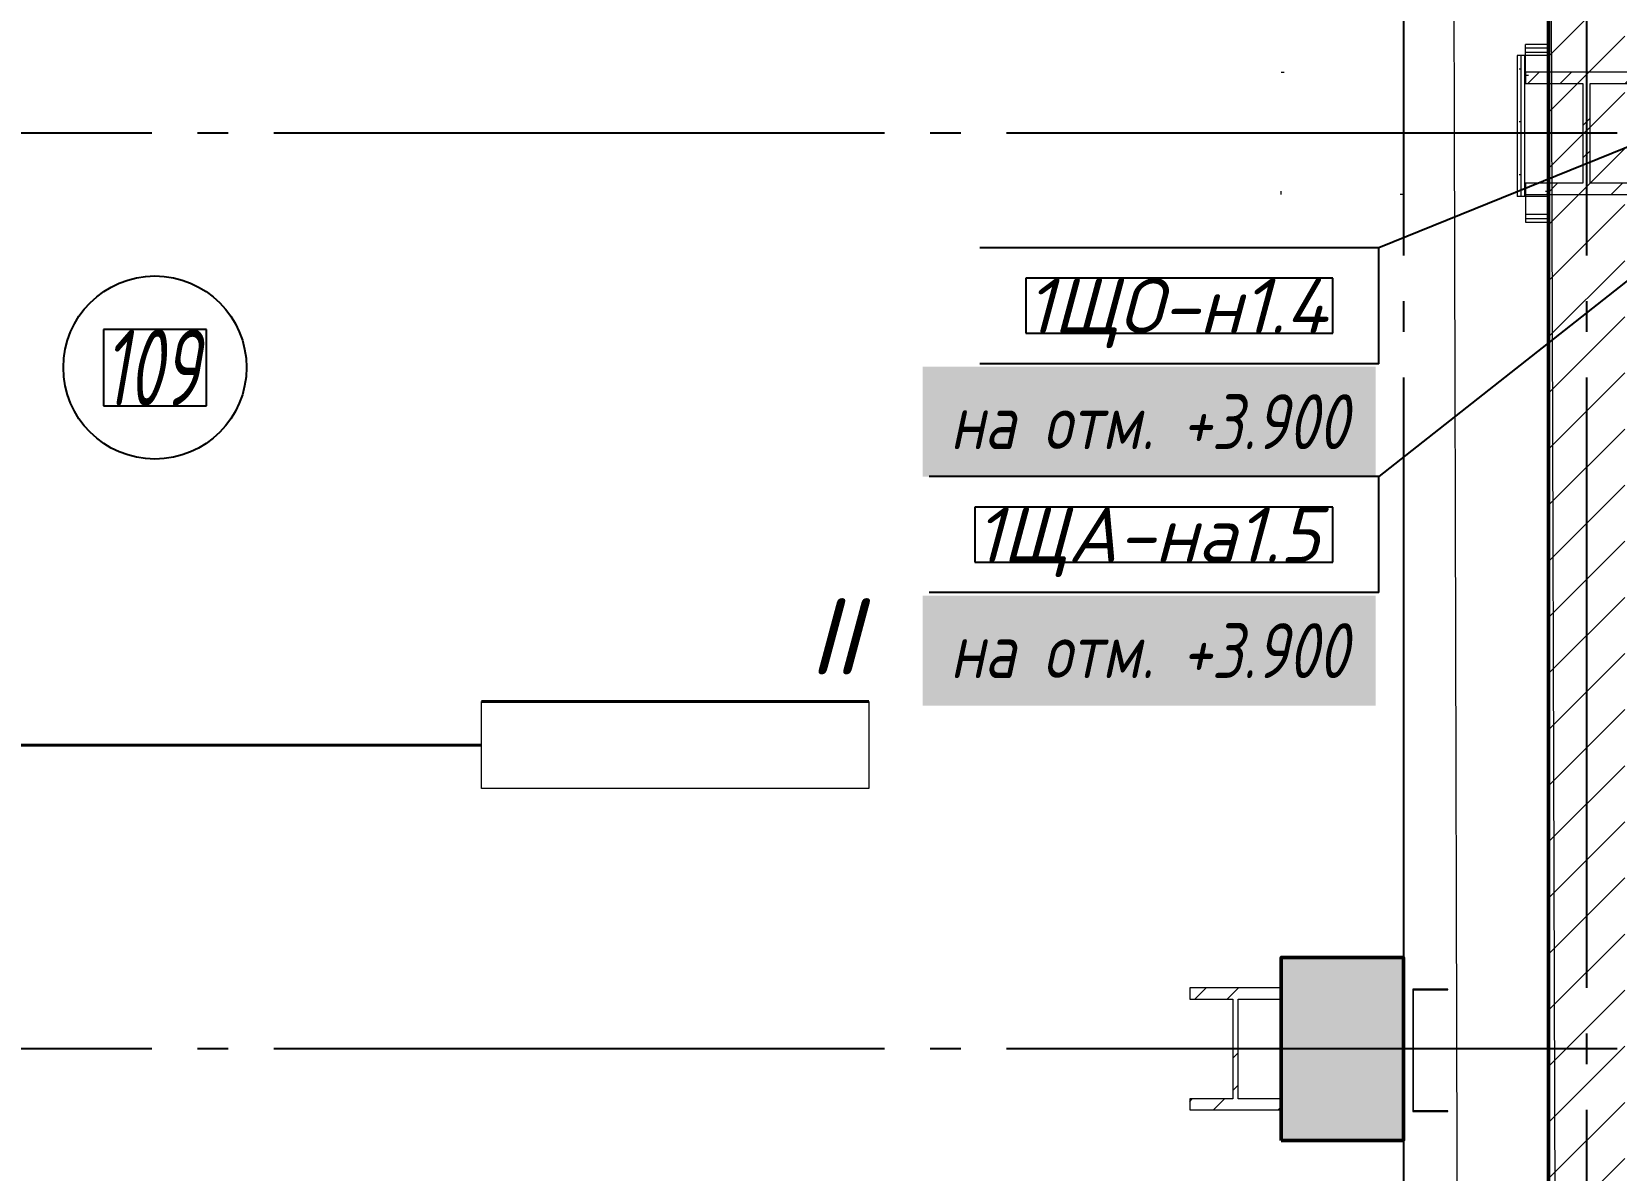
# Model space of a CAD drawing. Header units: millimetres. Extents: x 0 to 1293, y 0 to 420.
# Drawn here: x 470.3 to 522.2, y 185.6 to 222.9 of the extents above; entities that cross this region are included whole.
import ezdxf

# ---------------------------------------------------------------- set-up
doc = ezdxf.new("R2010")
doc.units = ezdxf.units.MM
for name, pattern in [('JIS_02_2.0', [3, 2, -1]), ('ГОСТ 2.303 5', [24, 20, -1.5, 1, -1.5]), ('СПКБ-0000-000-АР#001$0$Achse', [2300, 0, -800, 1500, 0])]:
    doc.linetypes.add(name, pattern=pattern)
for name, color, linetype in [('@000', 7, 'Continuous'), ('Viewport1ForCustomObjects_0', 7, 'Continuous'), ('Viewport2ForCustomObjects_0', 7, 'Continuous'), ('Номер помещения', 7, 'Continuous'), ('СПКБ-0000-000-АР#001$0$Колонны новые', 7, 'Continuous'), ('СПКБ-0000-000-АР#001$0$Колонны существующие', 7, 'Continuous'), ('СПКБ-0000-000-АР#001$0$Перекрытие новые', 7, 'Continuous'), ('СПКБ-0000-000-АР#001$0$Стены', 7, 'Continuous'), ('Строительные оси', 7, 'Continuous'), ('ЭО_АВАРИЙНОЕ ОСВЕЩЕНИЕ', 7, 'Continuous'), ('ЭО_РАБОЧЕЕ ОСВЕЩЕНИЕ', 7, 'Continuous')]:
    doc.layers.add(name, color=color, linetype=linetype)
for name, color, linetype, lineweight, true_color in [('СПКБ-0000-000-АР#001$0$Колонны новые_Ном._пера__108', 7, 'Continuous', 13, 0xfd8379), ('СПКБ-0000-000-АР#001$0$Колонны существующие_Ном._пера__102', 7, 'Continuous', 13, 0xcccccc), ('СПКБ-0000-000-АР#001$0$Стены_Ном._пера__58', 7, 'Continuous', 50, 0xdf0000), ('СПКБ-0000-000-АР#001$0$Стены_Ном._пера__68', 7, 'Continuous', 20, 0xfd4435)]:
    doc.layers.add(name, color=color, linetype=linetype, lineweight=lineweight, true_color=true_color)
for name, color, linetype, lineweight in [('СПКБ-0000-000-АР#001$0$Колонны новые_Ном._пера__20', 1, 'Continuous', 20), ('СПКБ-0000-000-АР#001$0$Колонны существующие_Ном._пера__141', 7, 'Continuous', 50), ('СПКБ-0000-000-АР#001$0$Линии_Ном._пера__2', 8, 'Continuous', 15), ('СПКБ-0000-000-АР#001$0$Перекрытие новые_Ном._пера__2', 8, 'Continuous', 15), ('СПКБ-0000-000-АР#001$0$Перекрытие новые_Ном._пера__20', 1, 'Continuous', 20), ('СПКБ-0000-000-АР#001$0$Стены_Ном._пера__1', 7, 'Continuous', 13), ('СПКБ-0000-000-АР#001$0$Стены_Ном._пера__20', 1, 'Continuous', 20)]:
    doc.layers.add(name, color=color, linetype=linetype, lineweight=lineweight)
doc.styles.add('1.8', font='isocpeui.ttf', dxfattribs={"height": 1.8})
doc.styles.add('2.5', font='isocpeui.ttf')
doc.styles.add('CustomTextStyle182', font='isocpeui.ttf', dxfattribs={"height": 1.8})
doc.styles.add('CustomTextStyle24', font='isocpeui.ttf', dxfattribs={"width": 0.652252, "height": 2.5})
doc.styles.add('CustomTextStyle242', font='isocpeui.ttf', dxfattribs={"height": 1.8})
pattern_1 = [(0, (0, 0), (0, 173.2051), [0, -100]), (0, (50, 86.6), (0, 173.2051), [0, -100])]
pattern_2 = [(45, (0, 0), (-159.099, 159.099), []), (45, (-53.03, 53.03), (-159.099, 159.099), [])]

# ---------------------------------------------------------------- blocks, each defined once
blk = doc.blocks.new('СПКБ-0000-000-АР#001$0$Перекрытие_1', base_point=(22461.2, 19188))
at = {"layer": 'СПКБ-0000-000-АР#001$0$Перекрытие новые_Ном._пера__20', "color": 1, "linetype": 'Continuous', "lineweight": 20, "flags": 128}
blk.add_lwpolyline([(22461.2, 19188), (22461.2, 15677.8), (25022.7, 15677.8), (25022.7, 7088.6), (22462.8, 7088.6), (22462.8, 3579), (17926.7, 3579), (17886.7, 19190.9)], close=True, dxfattribs=at)
blk = doc.blocks.new('СПКБ-0000-000-АР#001$0$Перекрытие_14', base_point=(-24406.7, 25286.1))
at = {"layer": 'СПКБ-0000-000-АР#001$0$Перекрытие новые_Ном._пера__2', "color": 8, "linetype": 'Continuous', "lineweight": 15, "flags": 128}
blk.add_lwpolyline([(-24406.7, 25286.1), (17886.7, 25286.1), (17886.7, 19190.9), (18207.5, 19191.7), (18218.1, 15055.7), (18468.1, 15055.7), (18468.1, 13655.7), (18218.1, 13655.7), (18247.5, 3579.8), (17892.7, 3578.9), (17892.7, -2534.3), (-24406.7, -2530.3)], close=True, dxfattribs=at)
blk = doc.blocks.new('СПКБ-0000-000-АР#001$0$Стена_21', base_point=(18343.1, 18676.7))
at = {"layer": 'СПКБ-0000-000-АР#001$0$Стены_Ном._пера__20', "linetype": 'Continuous', "lineweight": 20}
h = blk.add_hatch(dxfattribs=at)
h.set_pattern_fill('КИРПИЧ_ОБЫКНОВЕННЫЙ', color=1, style=0, pattern_type=2)
h.set_pattern_definition([(45, (0, 0), (-91.9239, 91.9239), [])])
h.paths.add_polyline_path([(18218.1, 4086.3), (18468.1, 4086.3), (18468.1, 13655.7), (18368.1, 13655.7), (18218.1, 13655.7)])
at = {"layer": 'СПКБ-0000-000-АР#001$0$Стены_Ном._пера__58', "color": 12, "linetype": 'Continuous', "lineweight": 50, "true_color": 0xdf0000, "flags": 128}
blk.add_lwpolyline([(18218.1, 13655.7), (18218.1, 4086.3)], dxfattribs=at)
blk = doc.blocks.new('СПКБ-0000-000-АР#001$0$Стена_119', base_point=(18216, 9678.1))
at = {"layer": 'СПКБ-0000-000-АР#001$0$Стены_Ном._пера__20', "linetype": 'Continuous', "lineweight": 20}
h = blk.add_hatch(dxfattribs=at)
h.set_pattern_fill('ШТУКАТУРКА', color=1, style=0, pattern_type=2)
h.set_pattern_definition(pattern_1)
h.paths.add_polyline_path([(18116, 10140.7), (18116, 9678.1), (18128, 9678.1), (18128, 10140.7)])
h = blk.add_hatch(dxfattribs=at)
h.set_pattern_fill('ШТУКАТУРКА', color=1, style=0, pattern_type=2)
h.set_pattern_definition(pattern_1)
h.paths.add_polyline_path([(18141, 9678.1), (18141, 10140.7), (18128, 10140.7), (18128, 9678.1)])
at = {"layer": 'СПКБ-0000-000-АР#001$0$Стены_Ном._пера__1', "color": 7, "linetype": 'Continuous', "lineweight": 13, "flags": 128}
for points in [[(18216, 10140.7), (18141, 10140.7)], [(18216, 9678.1), (18141, 9678.1)]]:
    blk.add_lwpolyline(points, dxfattribs=at)
at = {"layer": 'СПКБ-0000-000-АР#001$0$Стены_Ном._пера__1', "color": 7, "linetype": 'СПКБ-0000-000-АР#001$0$Achse', "lineweight": 13, "flags": 128}
blk.add_lwpolyline([(18216, 9678.1), (18216, 10140.7)], dxfattribs=at)
at = {"layer": 'СПКБ-0000-000-АР#001$0$Стены_Ном._пера__20', "color": 1, "linetype": 'Continuous', "lineweight": 20, "flags": 128}
for points in [[(18128, 10140.7), (18116, 10140.7)], [(18116, 10140.7), (18116, 9678.1)], [(18141, 10140.7), (18128, 10140.7)], [(18128, 9678.1), (18116, 9678.1)], [(18141, 9678.1), (18128, 9678.1)]]:
    blk.add_lwpolyline(points, dxfattribs=at)
at = {"layer": 'СПКБ-0000-000-АР#001$0$Стены_Ном._пера__68', "color": 20, "linetype": 'Continuous', "lineweight": 20, "true_color": 0xfd4435}
for p, q in [((18128, 10140.7), (18128, 9678.1)), ((18141, 9678.1), (18141, 10140.7))]:
    blk.add_line(p, q, dxfattribs=at)
blk = doc.blocks.new('СПКБ-0000-000-АР#001$0$Стена_120', base_point=(18143.1, 10076.6))
at = {"layer": 'СПКБ-0000-000-АР#001$0$Стены_Ном._пера__20', "linetype": 'Continuous', "lineweight": 20}
h = blk.add_hatch(dxfattribs=at)
h.set_pattern_fill('ШТУКАТУРКА', color=1, style=0, pattern_type=2)
h.set_pattern_definition(pattern_1)
h.paths.add_polyline_path([(18218.1, 10176.6), (18143.1, 10176.6), (18143.1, 10164.6), (18218.1, 10164.6)])
h = blk.add_hatch(dxfattribs=at)
h.set_pattern_fill('ШТУКАТУРКА', color=1, style=0, pattern_type=2)
h.set_pattern_definition(pattern_1)
h.paths.add_polyline_path([(18143.1, 10151.6), (18218.1, 10151.6), (18218.1, 10164.6), (18143.1, 10164.6)])
at = {"layer": 'СПКБ-0000-000-АР#001$0$Стены_Ном._пера__1', "color": 7, "linetype": 'Continuous', "lineweight": 13, "flags": 128}
for points in [[(18143.1, 10076.6), (18143.1, 10151.6)], [(18218.1, 10076.6), (18218.1, 10151.6)]]:
    blk.add_lwpolyline(points, dxfattribs=at)
at = {"layer": 'СПКБ-0000-000-АР#001$0$Стены_Ном._пера__1', "color": 7, "linetype": 'СПКБ-0000-000-АР#001$0$Achse', "lineweight": 13, "flags": 128}
blk.add_lwpolyline([(18143.1, 10076.6), (18218.1, 10076.6)], dxfattribs=at)
at = {"layer": 'СПКБ-0000-000-АР#001$0$Стены_Ном._пера__20', "color": 1, "linetype": 'Continuous', "lineweight": 20, "flags": 128}
for points in [[(18218.1, 10176.6), (18143.1, 10176.6)], [(18143.1, 10164.6), (18143.1, 10176.6)], [(18218.1, 10164.6), (18218.1, 10176.6)], [(18143.1, 10151.6), (18143.1, 10164.6)], [(18218.1, 10151.6), (18218.1, 10164.6)]]:
    blk.add_lwpolyline(points, dxfattribs=at)
at = {"layer": 'СПКБ-0000-000-АР#001$0$Стены_Ном._пера__68', "color": 20, "linetype": 'Continuous', "lineweight": 20, "true_color": 0xfd4435}
for p, q in [((18218.1, 10164.6), (18143.1, 10164.6)), ((18143.1, 10151.6), (18218.1, 10151.6))]:
    blk.add_line(p, q, dxfattribs=at)
blk = doc.blocks.new('СПКБ-0000-000-АР#001$0$Стена_121', base_point=(18143.1, 9694.9))
at = {"layer": 'СПКБ-0000-000-АР#001$0$Стены_Ном._пера__20', "linetype": 'Continuous', "lineweight": 20}
h = blk.add_hatch(dxfattribs=at)
h.set_pattern_fill('ШТУКАТУРКА', color=1, style=0, pattern_type=2)
h.set_pattern_definition(pattern_1)
h.paths.add_polyline_path([(18218.1, 9619.9), (18143.1, 9619.9), (18143.1, 9606.9), (18218.1, 9606.9)])
h = blk.add_hatch(dxfattribs=at)
h.set_pattern_fill('ШТУКАТУРКА', color=1, style=0, pattern_type=2)
h.set_pattern_definition(pattern_1)
h.paths.add_polyline_path([(18143.1, 9594.9), (18218.1, 9594.9), (18218.1, 9606.9), (18143.1, 9606.9)])
at = {"layer": 'СПКБ-0000-000-АР#001$0$Стены_Ном._пера__1', "color": 7, "linetype": 'СПКБ-0000-000-АР#001$0$Achse', "lineweight": 13, "flags": 128}
blk.add_lwpolyline([(18218.1, 9694.9), (18143.1, 9694.9)], dxfattribs=at)
at = {"layer": 'СПКБ-0000-000-АР#001$0$Стены_Ном._пера__1', "color": 7, "linetype": 'Continuous', "lineweight": 13, "flags": 128}
for points in [[(18143.1, 9694.9), (18143.1, 9619.9)], [(18218.1, 9694.9), (18218.1, 9619.9)]]:
    blk.add_lwpolyline(points, dxfattribs=at)
at = {"layer": 'СПКБ-0000-000-АР#001$0$Стены_Ном._пера__20', "color": 1, "linetype": 'Continuous', "lineweight": 20, "flags": 128}
for points in [[(18143.1, 9619.9), (18143.1, 9606.9)], [(18143.1, 9606.9), (18143.1, 9594.9)], [(18218.1, 9619.9), (18218.1, 9606.9)], [(18218.1, 9606.9), (18218.1, 9594.9)], [(18143.1, 9594.9), (18218.1, 9594.9)]]:
    blk.add_lwpolyline(points, dxfattribs=at)
at = {"layer": 'СПКБ-0000-000-АР#001$0$Стены_Ном._пера__68', "color": 20, "linetype": 'Continuous', "lineweight": 20, "true_color": 0xfd4435}
for p, q in [((18218.1, 9619.9), (18143.1, 9619.9)), ((18143.1, 9606.9), (18218.1, 9606.9))]:
    blk.add_line(p, q, dxfattribs=at)
blk = doc.blocks.new('СПКБ-0000-000-АР#001$0$Колонна_18', base_point=(17543.1, 6885.7))
at = {"layer": 'СПКБ-0000-000-АР#001$0$Колонны существующие_Ном._пера__102', "linetype": 'Continuous', "lineweight": 13, "true_color": 0xcccccc}
blk.add_hatch(color=254, dxfattribs=at).paths.add_polyline_path([(17343.1, 6585.7), (17743.1, 6585.7), (17743.1, 7185.7), (17343.1, 7185.7)])
at = {"layer": 'СПКБ-0000-000-АР#001$0$Колонны существующие_Ном._пера__141', "color": 7, "linetype": 'Continuous', "lineweight": 50, "flags": 128}
blk.add_lwpolyline([(17343.1, 6585.7), (17743.1, 6585.7), (17743.1, 7185.7), (17343.1, 7185.7)], close=True, dxfattribs=at)
blk = doc.blocks.new('СПКБ-0000-000-АР#001$0$Колонна_77', base_point=(17193.1, 6885.7))
at = {"layer": 'СПКБ-0000-000-АР#001$0$Колонны новые_Ном._пера__108', "linetype": 'Continuous', "lineweight": 13, "true_color": 0xfd8379}
h = blk.add_hatch(dxfattribs=at)
h.set_pattern_fill('СТАЛЬ', color=11, style=0, pattern_type=2)
h.set_pattern_definition(pattern_2)
h.paths.add_polyline_path([(17343.1, 7085.7), (17043.1, 7085.7), (17043.1, 7049.1), (17184.4, 7049.1), (17184.4, 6722.4), (17043.1, 6722.4), (17043.1, 6685.7), (17343.1, 6685.7), (17343.1, 6722.4), (17201.9, 6722.4), (17201.9, 7049.1), (17343.1, 7049.1)])
at = {"layer": 'СПКБ-0000-000-АР#001$0$Колонны новые_Ном._пера__20', "color": 1, "linetype": 'Continuous', "lineweight": 20}
for p, q in [((17343.1, 7085.7), (17043.1, 7085.7)), ((17043.1, 7085.7), (17043.1, 7049.1)), ((17343.1, 7049.1), (17343.1, 7085.7)), ((17043.1, 7049.1), (17184.4, 7049.1)), ((17184.4, 7049.1), (17184.4, 6722.4)), ((17201.9, 6722.4), (17201.9, 7049.1)), ((17201.9, 7049.1), (17343.1, 7049.1)), ((17184.4, 6722.4), (17043.1, 6722.4)), ((17043.1, 6722.4), (17043.1, 6685.7)), ((17343.1, 6722.4), (17201.9, 6722.4)), ((17343.1, 6685.7), (17343.1, 6722.4)), ((17043.1, 6685.7), (17343.1, 6685.7))]:
    blk.add_line(p, q, dxfattribs=at)
blk = doc.blocks.new('СПКБ-0000-000-АР#001$0$Колонна_78', base_point=(17830.2, 7081.2))
at = {"layer": 'СПКБ-0000-000-АР#001$0$Колонны новые_Ном._пера__108', "linetype": 'Continuous', "lineweight": 13, "true_color": 0xfd8379}
h = blk.add_hatch(dxfattribs=at)
h.set_pattern_fill('СТАЛЬ', color=11, style=0, pattern_type=2)
h.set_pattern_definition(pattern_2)
h.paths.add_polyline_path([(17889.1, 6681.2), (17889.1, 6683.2), (17776.1, 6683.2), (17776.1, 7079.2), (17889.1, 7079.2), (17889.1, 7081.2), (17776.1, 7081.2), (17774.1, 7081.2), (17774.1, 7079.2), (17774.1, 6683.2), (17774.1, 6681.2), (17776.1, 6681.2)])
at = {"layer": 'СПКБ-0000-000-АР#001$0$Колонны новые_Ном._пера__20', "color": 1, "linetype": 'Continuous', "lineweight": 20}
for p, q in [((17776.1, 7081.2), (17774.1, 7081.2)), ((17774.1, 7081.2), (17774.1, 7079.2)), ((17774.1, 7079.2), (17774.1, 6683.2)), ((17889.1, 7081.2), (17776.1, 7081.2)), ((17776.1, 6683.2), (17776.1, 7079.2)), ((17776.1, 7079.2), (17889.1, 7079.2)), ((17889.1, 7079.2), (17889.1, 7081.2)), ((17774.1, 6683.2), (17774.1, 6681.2)), ((17774.1, 6681.2), (17776.1, 6681.2)), ((17889.1, 6683.2), (17776.1, 6683.2)), ((17776.1, 6681.2), (17889.1, 6681.2)), ((17889.1, 6681.2), (17889.1, 6683.2))]:
    blk.add_line(p, q, dxfattribs=at)
blk = doc.blocks.new('СПКБ-0000-000-АР#001$0$Колонна_116', base_point=(18343.1, 9885.7))
at = {"layer": 'СПКБ-0000-000-АР#001$0$Колонны новые_Ном._пера__108', "linetype": 'Continuous', "lineweight": 13, "true_color": 0xfd8379}
h = blk.add_hatch(dxfattribs=at)
h.set_pattern_fill('СТАЛЬ', color=11, style=0, pattern_type=2)
h.set_pattern_definition(pattern_2)
h.paths.add_polyline_path([(18143.1, 9685.7), (18543.1, 9685.7), (18543.1, 9722.4), (18354.8, 9722.4), (18354.8, 10049.1), (18543.1, 10049.1), (18543.1, 10085.7), (18143.1, 10085.7), (18143.1, 10049.1), (18331.4, 10049.1), (18331.4, 9722.4), (18143.1, 9722.4)])
at = {"layer": 'СПКБ-0000-000-АР#001$0$Колонны новые_Ном._пера__20', "color": 1, "linetype": 'Continuous', "lineweight": 20}
for p, q in [((18543.1, 10085.7), (18143.1, 10085.7)), ((18143.1, 10085.7), (18143.1, 10049.1)), ((18543.1, 10049.1), (18543.1, 10085.7)), ((18143.1, 10049.1), (18331.4, 10049.1)), ((18331.4, 10049.1), (18331.4, 9722.4)), ((18354.8, 9722.4), (18354.8, 10049.1)), ((18354.8, 10049.1), (18543.1, 10049.1)), ((18331.4, 9722.4), (18143.1, 9722.4)), ((18143.1, 9722.4), (18143.1, 9685.7)), ((18543.1, 9722.4), (18354.8, 9722.4)), ((18543.1, 9685.7), (18543.1, 9722.4)), ((18143.1, 9685.7), (18543.1, 9685.7))]:
    blk.add_line(p, q, dxfattribs=at)
blk = doc.blocks.new('*E595')
at = {"layer": 'СПКБ-0000-000-АР#001$0$Линии_Ном._пера__2', "color": 8, "linetype": 'СПКБ-0000-000-АР#001$0$Achse', "lineweight": 15}
for p, q in [((449.75, 151.5), (453.75, 151.5)), ((449.75, 147.5), (449.75, 151.5)), ((453.75, 151.5), (453.75, 147.5)), ((453.75, 147.5), (449.75, 147.5))]:
    blk.add_line(p, q, dxfattribs=at)
at = {"layer": 'СПКБ-0000-000-АР#001$0$Колонны новые', "color": 1, "lineweight": 20, "xscale": 0.01, "yscale": 0.01, "zscale": 0.01}
for name, p in [('СПКБ-0000-000-АР#001$0$Колонна_116', (459.75, 149.5)), ('СПКБ-0000-000-АР#001$0$Колонна_77', (448.25, 119.5)), ('СПКБ-0000-000-АР#001$0$Колонна_78', (454.621, 121.454))]:
    blk.add_blockref(name, p, dxfattribs=at)
at = {"layer": 'СПКБ-0000-000-АР#001$0$Колонны существующие', "color": 7, "lineweight": 50, "xscale": 0.01, "yscale": 0.01, "zscale": 0.01}
blk.add_blockref('СПКБ-0000-000-АР#001$0$Колонна_18', (451.75, 119.5), dxfattribs=at)
at = {"layer": 'СПКБ-0000-000-АР#001$0$Перекрытие новые', "color": 8, "linetype": 'Continuous', "lineweight": 15, "xscale": 0.01, "yscale": 0.01, "zscale": 0.01}
blk.add_blockref('СПКБ-0000-000-АР#001$0$Перекрытие_14', (32.251, 303.504), dxfattribs=at)
at = {"layer": 'СПКБ-0000-000-АР#001$0$Перекрытие новые', "color": 1, "linetype": 'Continuous', "lineweight": 20, "xscale": 0.01, "yscale": 0.01, "zscale": 0.01}
blk.add_blockref('СПКБ-0000-000-АР#001$0$Перекрытие_1', (500.931, 242.523), dxfattribs=at)
at = {"layer": 'СПКБ-0000-000-АР#001$0$Стены', "color": 12, "lineweight": 50, "true_color": 0xdf0000, "xscale": 0.01, "yscale": 0.01, "zscale": 0.01}
for name, p in [('СПКБ-0000-000-АР#001$0$Стена_21', (459.75, 237.41)), ('СПКБ-0000-000-АР#001$0$Стена_120', (457.75, 151.409)), ('СПКБ-0000-000-АР#001$0$Стена_119', (458.478, 147.424)), ('СПКБ-0000-000-АР#001$0$Стена_121', (457.75, 147.591))]:
    blk.add_blockref(name, p, dxfattribs=at)
blk = doc.blocks.new('*E596')
at = {"layer": 'Номер помещения', "color": 7, "linetype": 'Continuous', "true_color": 0xffffff}
for p, q in [((435.981, 151.576), (432.606, 151.576)), ((432.606, 151.576), (432.606, 149.076)), ((435.981, 149.076), (435.981, 151.576)), ((432.606, 149.076), (435.981, 149.076)), ((432.606, 149.076), (432.606, 149.076))]:
    blk.add_line(p, q, dxfattribs=at)
at = {"layer": 'Номер помещения', "color": 6, "linetype": 'Continuous'}
blk.add_circle((434.294, 150.326), 3, dxfattribs=at)
at = {"layer": 'Строительные оси', "color": 3, "linetype": 'ГОСТ 2.303 5', "lineweight": 25}
for p, q in [((475.188, 318), (475.188, 14)), ((481.188, 318), (481.188, 14)), ((578.188, 158), (14.188, 158)), ((578.188, 128), (14.188, 128))]:
    blk.add_line(p, q, dxfattribs=at)
at = {"layer": 'ЭО_РАБОЧЕЕ ОСВЕЩЕНИЕ', "color": 5, "lineweight": 40}
for p, q in [((444.99, 139.378), (457.68, 139.378)), ((444.99, 137.953), (407.726, 137.953))]:
    blk.add_line(p, q, dxfattribs=at)
at = {"layer": 'ЭО_РАБОЧЕЕ ОСВЕЩЕНИЕ', "color": 7, "lineweight": 0}
for p, q in [((444.99, 136.528), (444.99, 139.378)), ((457.68, 139.378), (457.68, 136.528)), ((457.68, 136.528), (444.99, 136.528))]:
    blk.add_line(p, q, dxfattribs=at)
at = {"layer": 'Номер помещения', "color": 7, "linetype": 'Continuous', "style": 'CustomTextStyle24', "width": 0.652252}
blk.add_text('109', height=2.5, dxfattribs=at).set_placement((432.606, 149.076))
blk = doc.blocks.new('CustomObjectsInViewport1_0')
at = {"layer": 'ЭО_АВАРИЙНОЕ ОСВЕЩЕНИЕ'}
for p, q in [((531.088, 221.503), (514.379, 208.337)), ((514.379, 208.337), (499.651, 208.337)), ((514.379, 204.537), (514.379, 208.337)), ((514.379, 204.537), (499.651, 204.537))]:
    blk.add_line(p, q, dxfattribs=at)
at = {"layer": 'ЭО_АВАРИЙНОЕ ОСВЕЩЕНИЕ', "color": 7, "true_color": 0xffffff}
for p, q in [((512.879, 207.337), (501.151, 207.337)), ((501.151, 207.337), (501.151, 205.537)), ((512.879, 205.537), (512.879, 207.337)), ((501.151, 205.537), (512.879, 205.537)), ((501.151, 205.537), (501.151, 205.537))]:
    blk.add_line(p, q, dxfattribs=at)
at = {"layer": 'ЭО_РАБОЧЕЕ ОСВЕЩЕНИЕ'}
for p, q in [((529.607, 222.002), (514.379, 215.837)), ((514.379, 215.837), (501.317, 215.837)), ((514.379, 212.037), (514.379, 215.837)), ((514.379, 212.037), (501.317, 212.037))]:
    blk.add_line(p, q, dxfattribs=at)
at = {"layer": 'ЭО_РАБОЧЕЕ ОСВЕЩЕНИЕ', "color": 7, "true_color": 0xffffff}
for p, q in [((512.879, 214.837), (502.817, 214.837)), ((502.817, 214.837), (502.817, 213.037)), ((512.879, 213.037), (512.879, 214.837)), ((502.817, 213.037), (512.879, 213.037)), ((502.817, 213.037), (502.817, 213.037))]:
    blk.add_line(p, q, dxfattribs=at)
at = {"layer": 'ЭО_АВАРИЙНОЕ ОСВЕЩЕНИЕ', "style": 'CustomTextStyle242'}
blk.add_text('1ЩА-на1.5', height=1.8, dxfattribs=at).set_placement((501.151, 205.537))
at = {"layer": 'ЭО_РАБОЧЕЕ ОСВЕЩЕНИЕ', "style": 'CustomTextStyle182'}
blk.add_text('1ЩО-н1.4', height=1.8, dxfattribs=at).set_placement((502.817, 213.037))

msp = doc.modelspace()

# ---------------------------------------------------------------- block references
at = {"layer": '@000', "color": 1, "linetype": 'JIS_02_2.0', "lineweight": 40}
msp.add_blockref('*E595', (61.438, 70.086), dxfattribs=at)
at = {"layer": 'Viewport1ForCustomObjects_0'}
msp.add_blockref('CustomObjectsInViewport1_0', (0, 0), dxfattribs=at)
at = {"layer": 'Viewport2ForCustomObjects_0'}
msp.add_blockref('*E596', (40, 61.586), dxfattribs=at)

# ---------------------------------------------------------------- texts
at = {"layer": 'ЭО_АВАРИЙНОЕ ОСВЕЩЕНИЕ', "insert": (513.379, 203.537), "char_height": 1.8, "attachment_point": 3, "style": '1.8', "bg_fill": 1, "box_fill_scale": 1.5, "bg_fill_color": 7, "bg_fill_true_color": 16777215, "bg_fill_transparency": 0}
msp.add_mtext('{\\W0.8;на отм. +3.900}', dxfattribs=at)
at = {"layer": 'ЭО_РАБОЧЕЕ ОСВЕЩЕНИЕ', "insert": (513.379, 211.037), "char_height": 1.8, "attachment_point": 3, "style": '1.8', "bg_fill": 1, "box_fill_scale": 1.5, "bg_fill_color": 7, "bg_fill_true_color": 16777215, "bg_fill_transparency": 0}
msp.add_mtext('{\\W0.8;на отм. +3.900}', dxfattribs=at)
at = {"layer": 'ЭО_РАБОЧЕЕ ОСВЕЩЕНИЕ', "insert": (496.538, 203.108), "char_height": 2.5, "attachment_point": 5, "style": '2.5'}
msp.add_mtext('II', dxfattribs=at)

doc.saveas('drawing.dxf')
